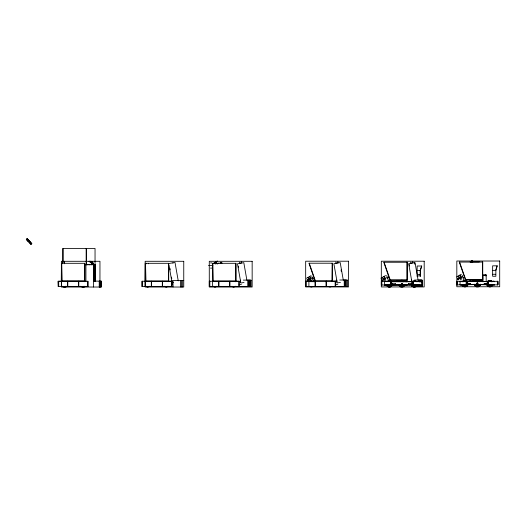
<?xml version="1.0" encoding="UTF-8"?>
<svg xmlns="http://www.w3.org/2000/svg" width="526" height="526" viewBox="0 0 526 526"><rect width="100%" height="100%" fill="white"/><g stroke="black" fill="none" stroke-linecap="round" stroke-linejoin="round"><path stroke-width="0.79" d="M61.417 281.272L61.371 286.604L69.248 286.617L58.169 286.604L58.156 281.259L88.171 281.272L88.164 286.617L78.505 286.617L78.519 281.265M58.425 286.604L58.195 281.259M58.695 286.604L58.695 281.259L84.956 281.272M67.538 286.611L67.538 281.265M67.801 286.611L67.808 281.265M78.788 286.617L78.788 281.265M87.632 286.617L87.632 281.272M151.593 281.265L151.593 286.611L141.954 286.604L141.948 281.259L171.956 281.272L171.943 286.624L162.297 286.617L162.343 281.265M142.211 286.604L142.217 281.259M142.48 286.604L142.48 281.259M145.163 281.259L145.163 286.604L168.445 286.374M151.324 286.611L151.324 281.265M162.573 286.617L162.58 281.265M171.417 286.617L171.423 281.272M209.282 286.611L209.282 281.259M209.552 286.611L209.552 281.259M209.821 286.611L209.821 281.259M218.665 286.611L218.665 281.265M218.934 281.265L218.928 286.611L209.315 286.604M229.645 281.265L229.645 286.617L239.291 286.617L239.297 281.272L209.322 281.259M229.915 286.617L229.915 281.272M238.758 286.617L238.758 281.272M335.687 286.532L305.685 286.519L305.678 281.167L335.687 281.18L335.687 286.532L335.417 281.18M306.211 286.519L306.211 281.167M308.894 281.167L308.894 286.44M315.054 286.519L315.054 281.173M315.324 286.519L315.324 281.173M326.074 281.18L326.113 286.525M326.304 286.525L326.311 281.18M335.147 286.532L335.154 281.18M398.629 284.77L381.324 285.053L381.317 281.502L388.293 281.502M381.58 285.053L381.587 281.502M381.85 285.046L381.856 281.502M384.532 285.046L384.532 281.502L390.963 281.502L390.963 285.053M385.874 284.914L384.677 284.796M390.693 285.053L390.7 281.502A2.65 2.65 0 0 0 388.063 281.568M398.609 280.95L398.53 281.627M405.046 281.476C405.802 278.892 409.793 282.778 405.04 281.62M407.19 281.476L407.052 280.812M456.982 284.862L456.824 281.311L465.405 281.311M457.357 281.311L457.357 284.862L456.897 284.862M460.171 281.666L494.532 281.423L460.178 281.574L475.215 281.555L475.826 280.437L475.248 281.574M466.2 284.862L466.2 281.318M472.151 280.641C471.506 282.383 472.401 279.273 474.031 280.641M474.163 280.772L474.163 281.436L473.985 280.628M482.69 280.759L482.69 281.292L479.469 281.581L481.027 281.305M480.014 285.276L474.82 285.342L474.143 284.573L474.787 285.329L479.903 285.342L480.547 284.559L487.115 284.559M460.197 281.588L462.17 281.423M491.731 281.423L494.512 281.555L489.561 281.574M382.606 280.687L382.823 280.654M61.299 281.259L61.443 263.309L84.89 263.309L84.857 281.246M145.084 281.259L145.235 263.309L168.675 263.309L168.728 281.541L168.103 281.318M212.425 281.259L212.57 263.309L236.01 263.309L236.036 281.561M389.227 286.374L389.253 285.434M389.358 286.381L389.378 285.447A1.611 1.611 0 0 0 390.542 284.934L391.489 285.224M401.686 286.552L401.726 285.079M401.818 286.558L401.857 285.085L401.121 284.763M467.305 284.375L466.621 285.5L465.457 286.131L464.8 286.203L464.774 284.717M464.859 286.197L464.899 284.724L464.958 286.183M477.194 286.368L477.233 284.888M477.325 286.368L477.358 284.901L477.391 286.361L478.108 286.262L479.232 285.572L479.863 284.415M489.627 286.19L489.66 284.717M489.752 286.197L489.791 284.724M390.47 284.77L413.311 284.776M392.659 284.027L392.311 284.027L392.639 283.797M394.553 284.329L394.526 284.139M395.197 284.027L394.842 284.027L395.171 283.797M408.912 284.027L408.557 284.027L408.886 283.797M409.458 284.139L409.511 284.185M410.273 283.856L409.918 283.994M411.444 284.027L411.069 284.02L411.417 283.797M468.166 283.836L467.956 283.54M469.323 283.836L468.962 283.803L469.304 283.613M470.527 284.257L470.165 284.152L470.527 284.119M470.468 283.54L470.658 283.678M479.83 285.151L478.423 284.099M484.374 283.678L484.025 283.678M485.011 284.001L484.656 284.152L484.985 283.948M485.794 283.803L485.399 283.678M486.951 283.836L486.741 283.54M484.531 284.132L484.255 284.086M212.714 281.331L213.148 281.338M487.3 283.711L487.648 282.377L488.47 282.817L487.628 282.278L487.313 282.935M61.95 281.634L62.134 281.259M213.076 281.634L213.3 281.272M477.674 283.823L477.181 284.079M470.283 284.139L470.349 284.244M471.026 261.698L472.105 260.699L473.176 261.698M471.296 261.698L472.105 260.949L472.907 261.698M392.311 284.027L392.672 283.856M393.81 283.987L393.422 284.033L393.678 283.731M394.842 284.027L395.204 283.856M404.067 285.316L404.356 284.605M408.557 284.027L408.919 283.856M411.115 283.797L411.45 283.994M470.316 283.803L470.283 283.678M476.102 280.897L475.734 280.91M219.947 263.013L221.019 262.231L222.09 263.013M220.216 263.013L221.019 262.428L221.821 263.013M307.73 279.74L308.091 279.589M473.545 281.298L473.472 279.825M212.767 281.634L212.583 281.259M309.42 281.2L309.4 281.62M332.452 286.473L334.667 286.532M391.568 283.172L390.614 283.705M399.635 285.342L399.438 284.73M410.26 284.02L409.899 283.987M412.785 282.567L412.167 283.172L413.088 283.698M466.943 283.297L466.97 282.679M487.641 282.995L488.292 282.383M421.596 266.018L420.189 270.555L420.189 275.913M420.353 276.452L420.353 270.555L421.76 266.011L417.138 266.011L417.138 276.452M495.696 270.371L497.103 265.834M495.854 270.371L497.261 265.827L492.638 265.827L492.638 276.268L495.854 276.268L495.854 270.371L492.638 270.371M400.22 280.693L399.865 281.699C399.786 279.674 403.922 279.812 403.856 281.719L403.396 280.641L400.325 280.621M416.605 284.987C415.803 286.749 413.035 286.815 412.141 285.099M492.106 284.796C491.323 286.506 488.674 286.644 487.72 285.026L488.522 284.533M476.425 283.369L476.444 284.316L475.188 285.085L476.168 286.059L477.45 286.368M477.772 283.922L477.325 284.231M391.561 285.112C390.693 286.775 388.037 286.775 387.162 285.112M491.955 284.921C491.185 286.368 489.009 286.617 487.911 285.408M466.319 284.5L467.213 284.796M478.923 284.296L478.745 284.678A1.611 1.611 0 0 1 475.82 284.178M84.745 281.325L84.673 281.712M235.872 281.325L235.799 281.712M332.268 281.239L332.208 281.686M479.502 281.489L478.897 280.437L475.734 280.49M485.432 283.836L485.794 283.665M479.982 285.309L480.567 284.579M391.646 285.105L390.174 286.275L388.852 286.308L387.32 285.21L388.129 284.717M404.119 285.224C403.271 286.907 400.641 286.972 399.707 285.335M412.496 282.081L412.108 282.613L413.377 283.382M400.266 280.95L400.51 280.93M477.608 284.119L477.674 283.632M236.069 286.532L238.278 286.624M403.403 281.101L403.094 280.976L403.435 280.963M478.969 280.91L478.91 280.91M84.311 281.318L84.66 281.476M145.373 281.331L145.722 281.489M478.897 284.592L479.324 284.579L478.897 284.566M26.379 239.56L27.128 238.797M27.214 238.883L26.451 239.639L27.306 238.975M26.695 239.882L27.457 239.126M27.168 240.349L27.931 239.6M27.247 240.428L28.009 239.678M27.299 240.487L28.062 239.731M27.359 240.546L28.115 239.784M28.437 240.106L27.727 240.908L28.496 240.165M27.852 241.033L28.608 240.277M27.917 241.105L28.674 240.343M28.325 241.513L29.088 240.757M29.167 240.836L28.411 241.592L29.226 240.895M28.759 241.94L29.528 241.197M28.877 242.065L29.64 241.309M29.384 242.565L30.14 241.809M29.502 242.683L30.252 241.921M29.785 242.973L30.554 242.223M29.91 243.091L30.672 242.341M30.008 243.196L30.764 242.433M30.633 243.821L31.402 243.071M30.817 244.005L31.58 243.249M30.896 244.084L31.652 243.321M31.698 243.367L30.955 244.136L31.77 243.439M235.306 281.246L235.49 281.712M332.176 281.384L332.406 263.217L308.966 263.217L315.127 281.167M398.524 280.825L396.604 280.812L396.466 281.476L398.662 281.62L398.478 280.812M396.65 280.825L396.519 281.489M419.169 284.921L417.841 285.059L419.038 284.908M466.989 283.29L466.417 283.599M480.731 280.641L480.547 281.43M487.99 282.462L487.661 282.995L487.99 283.507M411.082 283.856L411.45 283.856M403.232 281.114L403.442 280.95M212.497 281.311L212.497 286.611L235.786 286.374M309.426 281.417L309.189 281.173M402.64 284.763L401.976 285.066L402.015 286.538M403.573 285.861L401.759 286.565L399.977 285.769M404.514 285.46L399.214 285.5M392.672 283.994L392.297 283.994M395.204 283.994L394.835 283.994M400.22 281.548L400.404 281.666M403.488 281.548L403.666 281.68M408.919 283.994L408.551 283.994M468.173 283.803L467.805 283.803M469.337 283.803L468.962 283.803M479.837 285.131L478.292 284.388L477.325 284.901M486.958 283.803L486.589 283.803M390.318 283.218L391.581 282.449M390.391 283.33L391.646 282.567M399.681 285.276L400.477 284.79L400.7 285.099A1.611 1.611 0 0 0 403.245 284.862L404.08 285.276M399.753 285.388L400.556 284.895M412.213 285.21L413.015 284.717M466.358 282.863L467.154 282.377A2.65 2.65 0 0 1 467.443 283.034M475.254 285.204L476.517 284.435L477.108 284.855M488.444 284.421L487.648 284.914L487.405 284.369M212.839 263.671L217.468 261.001M218.665 263.079L217.277 263.874L216.081 261.797M306.467 278.3L311.096 275.631M307.664 280.378L312.293 277.708M307.894 280.845L308.591 280.72C307.526 282.298 306.441 277.274 308.012 281.048M307.953 280.95L308.591 280.72M380.936 278.234L385.565 275.558M382.132 280.312L386.768 277.636M382.428 280.884L383.066 280.647L382.487 280.989L381.652 279.543L382.178 280.45M400.26 284.868L400.187 284.868M456.746 276.965L461.381 274.289M457.949 279.036L462.538 276.387M458.679 279.03L458.093 279.365L458.297 279.72L458.876 279.378C458.527 278.464 457.817 280.582 458.757 279.175M390.266 283.277L391.554 282.574M390.325 283.396L391.62 282.692M466.24 282.83L467.062 282.383L467.338 283.06M467.127 282.501L466.404 283.185A1.611 1.611 0 0 1 466.47 283.593L466.167 283.507M404.487 285.486L399.188 285.473M388.122 281.66L389.325 281.298M413.015 281.66L414.218 281.298M463.623 281.476L464.892 281.101L466.707 281.798M476.056 281.647L477.26 281.285M488.516 281.476L490.442 281.167L491.6 281.798M476.852 282.889L477.299 282.758M477.588 284.171L477.043 284.119M469.337 283.665L468.975 283.836M312.714 278.997L314.515 278.366M332.136 263.217L332.136 280.897L315.396 280.897L313.595 281.528L311.833 276.466M387.55 278.03L389.345 277.406M406.973 262.25L406.973 279.931L390.233 279.931L388.431 280.562L386.663 275.499M463.051 277.846L464.852 277.215M482.473 262.066L482.473 279.747L465.734 279.747L463.932 280.371L462.17 275.315M390.614 282.659L391.265 282.653M390.917 283.79L391.265 283.698M168.675 263.552L175.007 262.435L178.255 280.864M172.173 282.764L173.383 282.547M240.869 283.027L244.031 282.469M337.258 282.935L340.427 282.377M412.068 282.949L413.291 282.732M475.695 284.678L475.767 284.678M401.16 281.568L401.759 281.469M210.485 262.928L211.873 262.928M211.873 268.102L210.485 268.102M389.391 284.908L389.727 284.868M414.62 284.868L414.475 286.368M464.267 281.18L465.582 281.213M489.16 281.18L490.475 281.213M387.997 284.697A1.611 1.611 0 0 0 389.003 285.408L389.805 285.401A1.611 1.611 0 0 0 390.811 284.684M401.825 285.611L402.239 285.572M477.746 285.388L476.97 285.401M422.371 281.502L422.385 285.053L422.391 281.502L412.739 281.502L412.739 285.046L422.385 285.046L422.227 281.502M488.24 281.311L488.24 284.862L497.866 284.862C497.044 276.459 499.24 285.066 497.491 284.862M386.682 281.482L384.526 281.62L419.025 281.614M493.329 284.875L494.545 284.868M456.824 281.311L457.225 281.311M381.324 285.046L381.718 285.046M470.053 261.922L479.271 261.922M62.403 262.172L64.547 262.172M84.798 264.709L95.344 264.716L95.344 281.134M208.513 265.512L212.885 265.512M417.138 270.555L420.353 270.555M492.638 274.283L495.696 274.283M417.138 274.473L420.189 274.473M417.138 275.913L420.353 275.913M339.743 280.016L347.462 280.016L347.462 286.446L336.739 286.446M243.347 280.108L251.066 280.108L251.066 286.538L240.349 286.538M414.554 280.029L422.273 280.029L422.273 286.46L411.549 286.46M344.675 280.555L347.462 280.555M419.485 280.562L422.273 280.562M183.752 280.601L173.028 280.601L173.028 287.032M248.279 280.647L251.066 280.647M400.312 280.634L403.389 280.621M480.679 280.628L482.605 280.641M93.503 281.127L101.373 281.134L101.373 287.032L61.371 287.025L61.371 261.297L99.96 261.297L99.947 287.025M497.734 281.311L485.814 281.443M315.409 281.305L309.696 281.18M471.973 281.298L474.117 281.292M315.409 281.384L309.722 281.476L315.409 281.476M478.838 281.449L479.271 281.449M487.826 281.555L479.502 281.555L478.903 280.45L475.82 280.45L478.982 280.516M497.813 281.318L497.359 281.311L497.353 284.862M309.735 281.594L315.409 281.66L309.735 281.666L309.735 281.18M387.866 281.627L384.703 281.614M390.443 281.752L413.311 281.765M485.8 281.581L488.174 281.574M171.64 284.191L172.6 284.191M335.568 284.349L337.797 284.349M409.675 284.356L411.049 284.356M239.172 284.435L241.401 284.435M488.417 284.704L465.964 284.559L488.417 284.573M405.046 284.75L406.67 284.77M409.156 284.737L410.793 284.75M419.025 284.783L384.677 284.908M474.879 284.592L460.04 284.862L460.04 281.311L466.47 281.318L466.47 284.868L456.831 284.862M479.778 284.592L487.122 284.704M384.526 284.908L385.88 284.77M384.664 284.895L419.025 284.895M407.518 284.895L405.059 284.77M488.24 284.868L494.677 284.862M61.371 286.532L84.66 286.374M332.452 281.2L335.667 281.18M239.277 281.272L235.983 281.246M168.728 281.272L171.936 281.272M465.944 284.573L487.997 284.592M168.728 286.617L171.936 286.624M460.165 284.855L461.381 284.862M494.67 281.68C493.967 280.305 490.219 281.634 494.539 281.68M401.463 285.585L401.884 285.625M477.391 281.285L478.601 281.581M414.343 281.292L415.56 281.594M401.884 281.469L403.1 281.772M389.45 281.292L390.667 281.594M477.424 282.751L477.924 282.889M477.049 284.868L477.384 284.895M414.067 284.868L414.343 286.368M389.174 284.868L389.45 286.368M464.8 286.203L463.537 285.828L462.604 284.809M403.383 280.634L403.837 281.712M487.944 283.521L488.292 283.586M466.772 282.462L466.45 282.383L466.989 282.686M390.917 282.58L391.535 283.179M168.517 281.318L168.458 281.712M62.002 281.331L61.66 281.489M475.8 280.904L476.115 280.779M487.589 282.488L488.312 283.172A1.611 1.611 0 0 0 488.24 283.586M466.332 284.467L467.154 284.914M412.147 282.561L413.436 283.264M478.647 284.717L479.456 285.21L477.924 286.308L476.602 286.275L474.886 285.131M477.588 283.619L477.181 284.027M482.559 280.628L482.69 281.43M476.858 284.112L477.68 284.336L477.904 283.507L476.839 283.507L477.049 284.342M419.169 281.627L417.033 281.627L419.038 281.64L419.051 280.029M31.843 243.512L27.056 238.725L26.3 239.488L31.087 244.274M494.664 281.443L492.54 281.436M391.206 281.989L391.62 282.501M477.733 283.619L477.187 283.475L477.036 284.02M391.206 282.087L391.594 282.626M475.964 284.573L476.208 284.914M390.627 282.738L390.871 283.08A1.611 1.611 0 0 1 391.055 283.889M460.487 278.418L460.191 277.906M310.031 279.865L309.518 278.971M457.515 278.366L458.153 279.464M457.344 278.464L458.126 279.819L457.587 278.892M457.613 279.069L457.837 279.319L457.535 278.925M381.968 280.621L381.771 280.286L382.001 280.555M307.237 280.246C308.959 282.962 306.132 278.234 307.388 280.371M459.994 275.091L461.19 277.169M459.757 275.223L460.96 277.301M459.967 276.124L460.191 276.505M460.428 276.919L461.795 279.293M459.52 277.491L460.868 279.825M458.37 276.025L459.566 278.103M458.133 276.163L459.336 278.241M457.916 279.457L457.41 278.583M457.798 279.26L458.001 279.608M384.177 276.36L385.38 278.438M383.947 276.492L385.144 278.57M384.637 278.228L385.985 280.562M383.447 278.313L383.71 278.76M383.967 279.207L385.058 281.101M382.553 277.301L383.756 279.378M382.323 277.432L383.52 279.51M382.921 280.404L383.066 280.647M309.709 276.433L310.905 278.504M309.479 276.564L310.675 278.642M310.169 278.293L311.517 280.628M309.801 279.063L310.097 279.576M309.235 278.833L310.59 281.167M308.085 277.366L309.281 279.444M307.855 277.504L309.051 279.576M215.851 261.935L217.047 264.013M214.457 262.737L215.259 264.124M382.284 280.641L382.481 280.983M474.945 284.54L475.215 285.151M462.755 284.914C465.267 289.471 469.836 281.581 466.378 282.896A1.611 1.611 0 0 1 466.562 283.705M459.573 262.066L465.734 279.747M384.065 262.25L390.233 279.931M309.229 263.217L315.396 280.897M416.987 273.816L415.014 262.599L408.676 263.717L411.786 281.344M417.414 276.222L418.117 280.226M414.587 262.671L414.869 264.276M412.686 261.77L412.864 262.75L410.747 263.125L410.576 262.139M409.241 264.446L409.524 266.044M343.307 280.213L340.204 262.586L333.865 263.704L337.12 282.133M341.052 269.877L341.335 271.475M337.876 261.757L338.054 262.737L335.943 263.112L335.766 262.126M246.918 280.305L243.808 262.678L237.476 263.796L240.724 282.225M241.487 261.849L241.658 262.829L239.547 263.204L239.376 262.218M238.317 266.123L238.6 267.727M172.896 262.809L172.982 263.27M169.944 268.286L170.227 269.884M171.496 277.097L171.778 278.701M172.061 280.305L172.489 282.705M168.958 265.157L171.923 281.982M489.943 284.704L489.976 286.177M489.811 284.711L489.851 286.183M477.483 284.882L477.516 286.354M465.05 284.704L465.089 286.177M401.844 285.072L401.884 286.545M389.582 286.368L389.523 284.901M212.839 263.309L213.3 280.989L235.747 280.989L235.747 263.309M145.498 263.309L145.965 280.989L168.405 280.989L168.405 263.309M61.713 263.309L62.173 280.989L84.62 280.989L84.62 263.309M488.24 282.028L488.246 283.448M480.593 281.305L480.593 280.772M405.092 281.489L405.092 280.956M488.509 281.311L488.509 284.862M486.195 281.877L486.195 275.433L482.986 275.433L482.986 281.877M486.129 275.433L486.129 274.828L483.124 274.828L483.124 275.433M485.123 274.828L485.123 275.433M470.053 279.825L470.053 281.449M421.852 281.502L421.852 285.046M421.267 280.029L421.267 282.041M421.267 284.987L421.267 286.46M421.195 280.029L421.195 281.634M421.195 284.855L421.195 286.46M420.359 280.029L420.359 282.041M420.359 284.987L420.359 286.46M420.123 280.029L420.123 281.634M420.123 284.855L420.123 286.46M419.485 280.029L419.485 282.041M419.485 284.987L419.485 286.46M419.051 284.855L419.051 286.46M413.009 281.502L413.009 285.046M411.549 280.029L411.549 281.634M346.391 280.016L346.456 286.446M345.549 280.016L345.549 286.446M345.319 280.016L345.319 286.446M344.675 280.016L344.675 286.446M344.247 280.016L344.247 286.446M336.739 280.016L336.739 282.429M250.06 280.108L250.06 286.538M249.995 280.108L249.995 286.538M249.16 280.108L249.16 286.538M248.923 280.108L248.923 286.538M248.279 280.108L248.279 286.538M247.851 280.108L247.851 286.538M240.349 280.108L240.349 282.521M182.68 280.601L182.68 287.032M181.608 280.601L181.608 287.032M180.536 280.601L180.536 287.032M148.339 263.309L148.339 263.796M146.195 263.309L146.195 263.796M100.992 281.134L100.992 287.032M100.657 281.134L100.657 287.032M99.565 281.127L99.565 287.025M99.23 281.127L99.23 287.025M95.114 264.716L95.114 281.134M95.042 281.285L95.042 248.443L62.89 248.443L62.89 261.58M94.93 264.716L94.93 281.134M93.917 264.709L93.917 281.127M93.503 264.709L93.503 287.025M91.169 264.46L91.169 264.808M89.742 264.453L89.742 264.802M89.025 264.46L89.025 264.808M87.599 264.453L87.599 264.802M86.33 248.443L86.33 264.861M86.225 248.443L86.225 264.795M85.916 264.709L85.916 281.449M64.547 261.297L64.547 263.756M62.995 248.443L62.995 261.527M62.403 261.297L62.403 263.756M471.04 262.244A0.835 0.835 0 0 1 471.763 260.988A0.835 0.835 0 0 1 472.493 262.244M480.586 284.158A3.215 3.215 0 0 1 474.189 284.158M475.366 281.318A3.215 3.215 0 0 1 479.89 281.798M479.962 284.441A2.65 2.65 0 0 1 474.84 284.573M476.004 281.555A2.65 2.65 0 0 1 478.653 281.489M490.942 284.822A1.611 1.611 0 0 1 490.206 285.21L489.785 285.25A1.611 1.611 0 0 1 488.667 284.737M492.849 284.803A3.215 3.215 0 0 1 486.649 283.304M487.247 281.752A3.215 3.215 0 0 1 492.349 281.62M492.178 284.914A2.65 2.65 0 0 1 488.582 285.973A2.65 2.65 0 0 1 487.517 282.377L488.358 282.876A1.611 1.611 0 0 0 488.148 283.718M487.924 281.818A2.65 2.65 0 0 1 491.672 281.719M466.049 284.822A1.611 1.611 0 0 1 465.313 285.21L464.504 285.224A1.611 1.611 0 0 1 463.774 284.836M463.774 284.737A1.611 1.611 0 0 0 464.892 285.25A1.611 1.611 0 0 0 466.043 284.75M468.133 283.146A3.215 3.215 0 0 1 462.019 284.947M462.354 281.752A3.215 3.215 0 0 1 467.456 281.62M467.607 283.58A2.65 2.65 0 0 1 462.689 285.026M463.031 281.818A2.65 2.65 0 0 1 466.779 281.719M467.805 284.96A3.215 3.215 0 0 1 461.861 284.809M462.361 281.634A3.215 3.215 0 0 1 463.708 280.654M464.524 280.457A3.215 3.215 0 0 1 467.463 281.765M467.41 284.408A2.65 2.65 0 0 1 462.532 284.921M464.241 281.075A2.65 2.65 0 0 1 465.615 281.114M490.936 284.75A1.611 1.611 0 0 1 489.818 285.263L489.397 285.224A1.611 1.611 0 0 1 488.661 284.836M492.698 284.96A3.215 3.215 0 0 1 486.754 284.809M487.254 281.634A3.215 3.215 0 0 1 492.356 281.765M492.02 285.039A2.65 2.65 0 0 1 487.832 285.48M487.424 284.921A2.65 2.65 0 0 1 487.181 284.277M487.214 282.903A2.65 2.65 0 0 1 487.497 282.271M489.134 281.075A2.65 2.65 0 0 1 490.508 281.114M404.882 285.164A3.215 3.215 0 0 1 398.879 285.164M399.859 281.509A3.215 3.215 0 0 1 403.902 281.509M404.461 284.632A2.65 2.65 0 0 1 399.339 284.757M400.496 281.745A2.65 2.65 0 0 1 403.146 281.68M415.704 284.684A1.611 1.611 0 0 1 414.698 285.401L414.284 285.44A1.611 1.611 0 0 1 413.166 284.928M412.739 283.77A1.611 1.611 0 0 1 412.805 283.356L412.982 282.975A1.611 1.611 0 0 1 413.252 282.653M417.342 284.987A3.215 3.215 0 0 1 411.404 285.138M412.318 281.331A3.215 3.215 0 0 1 416.842 281.811M416.671 285.099A2.65 2.65 0 0 1 411.799 284.586M412.016 282.567A2.65 2.65 0 0 1 412.417 282.002M412.956 281.568A2.65 2.65 0 0 1 415.612 281.502M389.391 285.44A1.611 1.611 0 0 1 388.273 284.928M392.449 284.987A3.215 3.215 0 0 1 386.511 285.138M387.425 281.331A3.215 3.215 0 0 1 391.949 281.811M391.778 285.099A2.65 2.65 0 0 1 386.906 284.586M390.456 282.666A1.611 1.611 0 0 1 390.719 282.988L390.897 283.369A1.611 1.611 0 0 1 390.969 283.784M392.297 285.151A3.215 3.215 0 0 1 386.36 285M387.465 281.246A3.215 3.215 0 0 1 391.383 281.344M391.62 285.23A2.65 2.65 0 0 1 389.983 286.42M389.293 286.492A2.65 2.65 0 0 1 387.031 285.112M391.285 282.015A2.65 2.65 0 0 1 391.692 282.574M416.145 286.44A3.215 3.215 0 0 1 412.233 286.341M312.7 286.492A2.143 2.143 0 0 1 310.038 286.492M312.28 286.387A1.821 1.821 0 0 1 310.458 286.387M331.314 286.492A2.143 2.143 0 0 1 328.658 286.492M330.9 286.387A1.821 1.821 0 0 1 329.072 286.387M216.659 286.229A2.143 2.143 0 0 1 213.3 286.229M215.89 286.479A1.821 1.821 0 0 1 214.069 286.479M235.273 286.229A2.143 2.143 0 0 1 231.913 286.229M234.504 286.479A1.821 1.821 0 0 1 232.683 286.479M149.318 286.229A2.143 2.143 0 0 1 145.958 286.229M148.549 286.479A1.821 1.821 0 0 1 146.728 286.479M167.939 286.229A2.143 2.143 0 0 1 164.572 286.229M167.169 286.479A1.821 1.821 0 0 1 165.342 286.479M93.727 264.716A3.537 3.537 0 0 0 90.617 261.205L90.551 261.738A2.998 2.998 0 0 1 93.187 264.716M66.973 286.236A2.143 2.143 0 0 1 64.442 286.874M66.204 286.479A1.821 1.821 0 0 1 64.382 286.479M85.186 286.624A2.143 2.143 0 0 1 83.062 286.874M84.817 286.479A1.821 1.821 0 0 1 82.996 286.479M92.3 264.709A3.537 3.537 0 0 0 89.19 261.198L89.124 261.731A2.998 2.998 0 0 1 91.761 264.709M65.533 286.229A2.143 2.143 0 0 1 62.173 286.229M64.764 286.479A1.821 1.821 0 0 1 62.942 286.479M84.147 286.229A2.143 2.143 0 0 1 80.787 286.229M83.378 286.479A1.821 1.821 0 0 1 81.556 286.479M401.496 283.902C401.989 285.44 402.686 282.817 401.496 283.902M401.601 283.935L402.16 284.079L401.601 283.935M471.506 261.757L472.026 261.895L471.506 261.757M401.351 283.698L401.575 284.52L402.397 284.303L402.18 283.475L401.351 283.698M499.7 261.021L456.824 261.021L456.824 286.749L499.7 286.749L499.7 261.021M348.547 261.212L305.672 261.212L305.672 286.933L348.547 286.933L348.547 261.212M424.193 261.212L381.317 261.212L381.317 286.933L424.193 286.933L424.193 261.212M183.752 261.297L145.163 261.297L145.163 287.025L183.752 287.032L183.752 261.297M252.158 261.297L209.282 261.297L209.282 287.025L252.158 287.025L252.158 261.297M482.743 262.066L459.303 262.066L465.464 280.016L482.743 280.016L482.743 262.066M407.242 262.25L383.796 262.25L389.963 280.2L407.242 280.2L407.242 262.25M485.925 274.901L485.419 274.901L485.432 275.834L485.919 275.834L485.925 274.901M381.488 279.668L382.31 281.088L381.488 279.668"/></g></svg>
